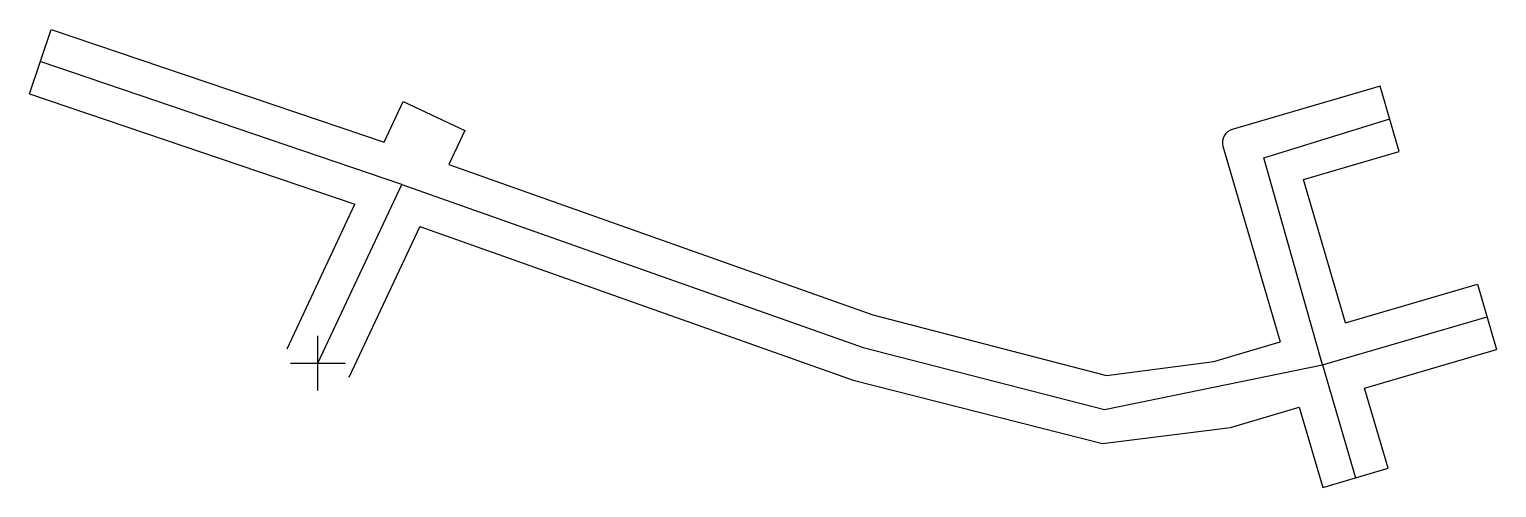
# Model space of a CAD drawing. Header units: inches. Extents: x 335874.2 to 335928.1, y 4150811.4 to 4150828.2.
import ezdxf

# ---------------------------------------------------------------- set-up
doc = ezdxf.new("R2010")
doc.units = ezdxf.units.IN
doc.header["$MEASUREMENT"] = 0
doc.header["$PDMODE"] = 2
doc.header["$PDSIZE"] = -1
for name, color, linetype in [('106_cizgi', 110, 'Continuous'), ('GEOFENCE', 3, 'Continuous'), ('INIT_COORD', 5, 'Continuous')]:
    doc.layers.add(name, color=color, linetype=linetype)

msp = doc.modelspace()

# ---------------------------------------------------------------- linework, layer by layer
at = {"layer": '106_cizgi'}
for p, q in [((335874.212, 4150825.805, 772.7), (335875.014, 4150828.173, 772.7)), ((335875.014, 4150828.173, 772.7), (335887.237, 4150824.033, 772.728)), ((335874.212, 4150825.805, 772.7), (335886.166, 4150821.756, 772.727)), ((335923.8, 4150826.09, 772.73), (335918.368, 4150824.502, 772.73)), ((335924.502, 4150823.691, 772.73), (335923.8, 4150826.09, 772.73)), ((335887.237, 4150824.033, 772.73), (335887.936, 4150825.52, 772.73)), ((335887.936, 4150825.52, 772.73), (335890.199, 4150824.456, 772.73)), ((335890.199, 4150824.456, 772.73), (335889.612, 4150823.208, 772.73)), ((335918.029, 4150823.881, 772.73), (335920.129, 4150816.701, 772.73)), ((335920.99, 4150822.663, 772.73), (335924.502, 4150823.691, 772.73)), ((335889.612, 4150823.208, 772.73), (335905.181, 4150817.691, 772.73)), ((335922.529, 4150817.405, 772.73), (335920.99, 4150822.663, 772.73)), ((335883.673, 4150816.453, 772.73), (335886.166, 4150821.756, 772.73)), ((335888.543, 4150820.934, 772.73), (335885.935, 4150815.389, 772.73)), ((335888.543, 4150820.934, 772.73), (335904.452, 4150815.299, 772.73)), ((335922.529, 4150817.405, 772.73), (335927.373, 4150818.825, 772.73)), ((335927.373, 4150818.825, 772.73), (335928.077, 4150816.427, 772.73)), ((335905.181, 4150817.691, 772.73), (335913.756, 4150815.473, 772.73)), ((335917.695, 4150815.987, 772.73), (335920.129, 4150816.701, 772.73)), ((335913.756, 4150815.473, 772.73), (335917.695, 4150815.987, 772.73)), ((335923.231, 4150815.008, 772.73), (335928.077, 4150816.427, 772.73)), ((335904.452, 4150815.299, 772.73), (335913.603, 4150812.978, 772.73)), ((335924.094, 4150812.061, 772.73), (335923.231, 4150815.008, 772.73)), ((335918.303, 4150813.564, 772.73), (335920.83, 4150814.304, 772.73)), ((335920.83, 4150814.304, 772.73), (335921.694, 4150811.352, 772.73)), ((335913.603, 4150812.978, 772.73), (335918.303, 4150813.564, 772.73)), ((335921.695, 4150811.358, 772.73), (335924.094, 4150812.061, 772.73))]:
    msp.add_line(p, q, dxfattribs=at)
msp.add_arc((335918.509, 4150824.022, 772.73), 0.5, 106.3013, 196.3033, dxfattribs=at)
at = {"layer": 'GEOFENCE'}
for p, q in [((335887.889, 4150822.482, 772.729), (335874.613, 4150826.989, 772.7)), ((335919.53, 4150823.462, 772.73), (335924.151, 4150824.891, 772.73)), ((335921.68, 4150815.854, 772.73), (335919.53, 4150823.462, 772.73)), ((335884.804, 4150815.921, 772.73), (335887.889, 4150822.482, 772.729)), ((335887.889, 4150822.482, 772.729), (335904.817, 4150816.495, 772.73)), ((335921.68, 4150815.854, 772.73), (335927.725, 4150817.626, 772.73)), ((335904.817, 4150816.495, 772.73), (335913.68, 4150814.226, 772.73)), ((335913.68, 4150814.226, 772.73), (335921.68, 4150815.854, 772.73)), ((335921.68, 4150815.854, 772.73), (335922.894, 4150811.709, 772.73))]:
    msp.add_line(p, q, dxfattribs=at)
at = {"layer": 'INIT_COORD'}
msp.add_point((335884.804, 4150815.921, 772.73), dxfattribs=at)

doc.saveas('drawing.dxf')
